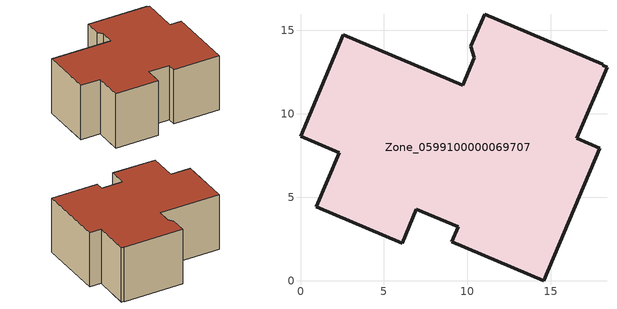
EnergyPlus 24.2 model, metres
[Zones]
Zone_0599100000069707
 floor ground (C_G): 18.1,12.9 18.37,12.79 16.57,8.53 17.94,7.94 14.59,0 9.06,2.33 9.44,3.24 6.95,4.29 6.09,2.25 0.94,4.42 2.31,7.66 0,8.67 2.55,14.75 9.72,11.73 10.4,13.35 10.19,14.05 11.03,15.97 18.13,12.97 z0
 wall outside (C_F): 0.94,4.42 6.09,2.25 6.95,4.29 9.44,3.24 9.06,2.33 14.59,0 17.94,7.94 16.57,8.53 18.37,12.79 18.1,12.9 18.13,12.97 11.03,15.97 10.19,14.05 10.4,13.35 9.72,11.73 2.55,14.75 0,8.67 2.31,7.66 0.94,4.42 z0:7.23
 roof outside (C_R): 18.37,12.79 18.1,12.9 18.13,12.97 11.03,15.97 10.19,14.05 10.4,13.35 9.72,11.73 2.55,14.75 0,8.67 2.31,7.66 0.94,4.42 6.09,2.25 6.95,4.29 9.44,3.24 9.06,2.33 14.59,0 17.94,7.94 16.57,8.53 z7.23
[BUILDING]
Pand.0599100000069707: North Axis=0; Terrain=City; Loads Convergence Tolerance Value=0.04; Temperature Convergence Tolerance Value=0.4; Solar Distribution=FullExterior; Maximum Number of Warmup Days=25; Minimum Number of Warmup Days=1
[Site:Location]
Rotterdam.The.Hague.AP_ZH_NLD Design_Conditions: Latitude=51.96; Longitude=4.45; Time Zone=1; Elevation=-4.5
[SITE:GROUNDTEMPERATURE:BUILDINGSURFACE]
18, 18, 18, 18, 18, 18, 18, 18, 18, 18, 18, 18
[MATERIAL] Thermal Absorptance=0.9; Solar Absorptance=0.7; Visible Absorptance=0.7
Name | Roughness | Thickness | Conductivity | Density | Specific Heat
G.D.1975-1991 | MediumSmooth | 0.15 | 0.288461 | 540 | 1210
F.D.1975-1991 | Rough | 0.3 | 0.230769 | 1920 | 840
R.D.1975-1991 | MediumRough | 0.2 | 0.153846 | 1500 | 1000
[CONSTRUCTION]
C_G: G.D.1975-1991
C_F: F.D.1975-1991
C_R: R.D.1975-1991
[ZONE]
Zone_0599100000069707: Type=1; Multiplier=1; Ceiling Height=Autocalculate; Volume=Autocalculate; Floor Area=autocalculate; Part of Total Floor Area=Yes
[ZONEINFILTRATION:DESIGNFLOWRATE]
Infil_Zone_0599100000069707: Zone or ZoneList or Space or SpaceList=Zone_0599100000069707; Schedule=AlwaysOn; Design Flow Rate Calculation Method=Flow/Area; Flow Rate per Floor Area=0.0042; Constant Term Coefficient=1; Temperature Term Coefficient=0; Velocity Term Coefficient=0; Velocity Squared Term Coefficient=0
[HVACTEMPLATE:ZONE:IDEALLOADSAIRSYSTEM]
Zone_0599100000069707: Maximum Heating Supply Air Temperature=50; Minimum Cooling Supply Air Temperature=13; Maximum Heating Supply Air Humidity Ratio=0.0156; Minimum Cooling Supply Air Humidity Ratio=0.0077; Heating Limit=NoLimit; Cooling Limit=NoLimit; Dehumidification Control Type=ConstantSensibleHeatRatio; Cooling Sensible Heat Ratio=0.7; Dehumidification Setpoint=60; Humidification Control Type=None; Humidification Setpoint=30; Outdoor Air Method=None; Outdoor Air Flow Rate per Person=0.00944; Outdoor Air Flow Rate per Zone Floor Area=0; Outdoor Air Flow Rate per Zone=0; Demand Controlled Ventilation Type=None; Outdoor Air Economizer Type=NoEconomizer; Heat Recovery Type=None; Sensible Heat Recovery Effectiveness=0.7; Latent Heat Recovery Effectiveness=0.65
[ZONECONTROL:THERMOSTAT]
ThermostatControl_Zone_0599100000069707: Zone or ZoneList=Zone_0599100000069707; Control Type Schedule=DualSetpointControlType; Control 1=Thermostat_Zone_0599100000069707; Temperature Difference Between Cutout And Setpoint=0
[THERMOSTATSETPOINT:DUALSETPOINT]
Thermostat_Zone_0599100000069707: Heating Setpoint Temperature Schedule=HeatingSetpoint_Zone_0599100000069707; Cooling Setpoint Temperature Schedule=CoolingSetpoint_Zone_0599100000069707
[SCHEDULE:COMPACT]
HeatingSetpoint_Zone_0599100000069707: Through: 12/31, For: AllDays, Until: 24:00, 21
CoolingSetpoint_Zone_0599100000069707: Through: 12/31, For: AllDays, Until: 24:00, 24
DualSetpointControlType: Through: 12/31, For: AllDays, Until: 24:00, 4
AlwaysOn: Through: 12/31, For: AllDays, Until: 24:00, 1
